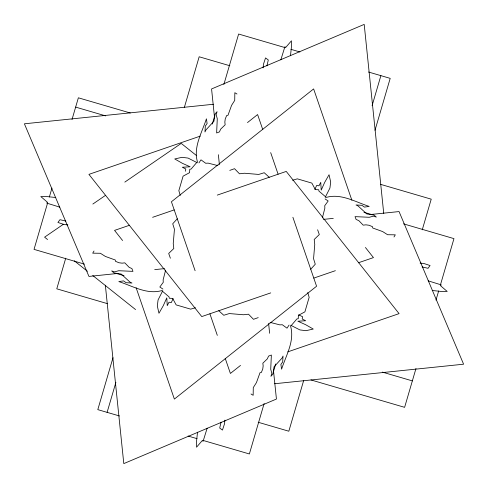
<?xml version="1.0" encoding="UTF-8"?>
<svg xmlns="http://www.w3.org/2000/svg" width="488" height="488" viewBox="0 0 488 488"><rect width="100%" height="100%" fill="white"/><g stroke="black" fill="none" stroke-linecap="round" stroke-linejoin="round"><path stroke-width="0.73" d="M224.919 420.113L224.535 423.785L222.461 430.074L219.704 428.055L221.04 422.144M263.081 67.887L263.465 64.215L265.539 57.926L268.296 59.945L266.96 65.856M197.524 432.215L196.633 440.444L196.548 447.197L202.239 440.597L203.099 441.28L207.156 428.171M290.476 55.785L291.366 47.556L291.452 40.803L285.761 47.403L284.901 46.72L280.844 59.829M185.355 171.257L185.818 169.007L182.347 167.256L190.125 166.786L182.366 163.309L174.747 158.954L182 157.319L188.063 158.075L197.298 162.76M165.639 270.041L163.126 279.886L163.273 282.29L159.832 286.999L162.907 289.073M322.361 217.959L324.874 208.114L324.727 205.71L328.168 201.001L325.093 198.927M47.635 202.862L34.032 249.374L84.509 264.142M49.343 197.024L51.96 188.094M72.017 119.511L78.367 97.807L130.314 113.002M65.74 258.189L56.779 288.829L107.256 303.597M184.403 107.256L199.171 56.779L229.811 65.74M113.002 357.686L97.807 409.633L119.511 415.983M107.11 412.354L115.888 382.36M212.304 124.019L214.446 116.699M223.858 84.509L238.626 34.032L285.138 47.635M264.142 403.491L249.374 453.968L202.862 440.365M273.554 371.301L275.696 363.981M372.112 105.64L380.89 75.646M374.998 130.314L390.193 78.367L368.489 72.017M303.597 380.744L288.829 431.221L258.189 422.26M422.26 229.811L431.221 199.171L380.744 184.403M415.983 368.489L404.619 407.334L310.972 379.939M435.991 300.089L438.657 290.976M440.365 285.138L453.968 238.626L403.491 223.858M173.136 298.68L171.257 302.645L169.007 302.182L167.256 305.653L166.786 297.875L163.309 305.634L158.954 313.253L157.319 306L158.075 299.937L162.76 290.702M314.864 189.32L316.743 185.355L318.993 185.818L320.744 182.347L321.214 190.125L324.691 182.366L329.046 174.747L330.681 182L329.925 188.063L325.24 197.298M198.927 162.907L201.001 159.832L205.71 163.273L208.114 163.126L217.959 165.639M289.073 325.093L286.999 328.168L282.29 324.727L279.886 324.874L270.041 322.361M94.019 251.021L92.689 253.162L100.4 253.278L105.384 256.438L115.308 260.019L115.436 261.281L118.895 262.733L122.073 263.166L124.8 262.849L129.155 267.345L131.906 268.559L132.962 271.371L118.718 270.718L114.601 271.877L111.667 270.907L113.997 272.945L121.201 274.055L129.912 282.027L131.986 283.034L126.081 282.692L123.562 280.893L118.816 281.588C132.553 285.999 146.912 294.825 161.711 290.604L169.055 296.881L169.299 298.253L172.636 298.388L176.15 304.902L190.68 309.154L195.413 307.733M393.981 236.979L395.31 234.838L387.6 234.722L382.616 231.562L372.692 227.981L372.564 226.719L369.105 225.267L365.927 224.834L363.2 225.151L358.845 220.655L356.094 219.441L355.038 216.629L369.282 217.282L373.399 216.123L376.333 217.093L374.003 215.055L366.799 213.945L358.088 205.973L356.014 204.966L361.919 205.308L364.438 207.107L369.184 206.412C355.447 202.001 341.088 193.175 326.289 197.396L318.945 191.119L318.701 189.747L315.364 189.612L311.85 183.098L297.32 178.846L292.587 180.267M177.278 218.764L172.728 223.785L174.442 229.287L173.24 243.53L173.795 248.526L168.689 253.467L170.385 258.219M310.722 269.236L315.272 264.215L313.558 258.713L314.76 244.47L314.205 239.474L319.311 234.533L317.615 229.781M247.489 122.579L257.603 114.552L262.782 129.637M240.511 365.42L230.397 373.448L225.218 358.363M63.391 224.266L44.585 237.174L47.562 239.535M92.848 204.051L105.384 195.444M124.812 182.109L181.219 143.399L196.682 155.702M229.781 170.385L234.533 168.689L239.474 173.795L244.47 173.24L258.713 174.442L264.215 172.728L269.236 177.278M258.219 317.615L253.467 319.311L248.526 314.205L243.53 314.76L229.287 313.558L223.785 315.272L218.764 310.722M200.275 136.121L88.926 174.369L201.757 316.578L270.724 292.892M129.637 225.218L114.552 230.397L122.579 240.511M152.622 217.319L174.173 209.913M217.276 195.109L286.243 171.422L399.074 313.631L287.725 351.879M313.827 278.087L335.378 270.681M358.363 262.782L373.448 257.603L365.42 247.489M213.396 104.261L24.4 123.799L88.95 276.428L117.681 273.457M323.446 219.386L333.28 218.374M370.319 214.543L399.05 211.572L463.6 364.2L274.604 383.739M154.72 269.626L164.554 268.613M67.887 224.919L64.215 224.535L57.926 222.461L59.945 219.704L65.856 221.04M420.113 263.081L423.785 263.465L430.074 265.539L428.055 268.296L422.144 266.96M55.785 197.524L47.556 196.633L40.803 196.548L47.403 202.239L46.72 203.099L59.829 207.156M432.215 290.476L440.444 291.366L447.197 291.452L440.597 285.761L441.28 284.901L428.171 280.844M290.976 49.343L299.906 51.96M75.646 107.11L105.64 115.888M363.981 212.304L371.301 214.446M116.699 273.554L124.019 275.696M382.36 372.112L412.354 380.89M188.094 436.04L197.024 438.657M298.68 314.864L302.645 316.743L302.182 318.993L305.653 320.744L297.875 321.214L305.634 324.691L313.253 329.046L306 330.681L299.937 329.925L290.702 325.24M236.979 94.019L234.838 92.689L234.722 100.4L231.562 105.384L227.981 115.308L226.719 115.436L225.267 118.895L224.834 122.073L225.151 124.8L220.655 129.155L219.441 131.906L216.629 132.962L217.282 118.718L216.123 114.601L217.093 111.667L215.055 113.997L213.945 121.201L205.973 129.912L204.966 131.986L205.308 126.081L207.107 123.562L206.412 118.816C202.001 132.553 193.175 146.912 197.396 161.711L191.119 169.055L189.747 169.299L189.612 172.636L183.098 176.15L178.846 190.68L180.267 195.413M251.021 393.981L253.162 395.31L253.278 387.6L256.438 382.616L260.019 372.692L261.281 372.564L262.733 369.105L263.166 365.927L262.849 363.2L267.345 358.845L268.559 356.094L271.371 355.038L270.718 369.282L271.877 373.399L270.907 376.333L272.945 374.003L274.055 366.799L282.027 358.088L283.034 356.014L282.692 361.919L280.893 364.438L281.588 369.184C285.999 355.447 294.825 341.088 290.604 326.289L296.881 318.945L298.253 318.701L298.388 315.364L304.902 311.85L309.154 297.32L307.733 292.587M74.322 260.836L87.401 271.249M92.757 275.506L135.572 309.581M351.879 200.275L313.631 88.926L171.422 201.757L195.109 270.724M270.681 152.622L278.087 174.173M292.892 217.276L316.578 286.243L174.369 399.074L136.121 287.725M209.913 313.827L217.319 335.378M383.739 213.396L364.2 24.4L211.572 88.95L214.543 117.681M268.613 323.446L269.626 333.28M273.457 370.319L276.428 399.05L123.799 463.6L105.353 285.187M218.374 154.72L219.386 164.554"/></g></svg>
